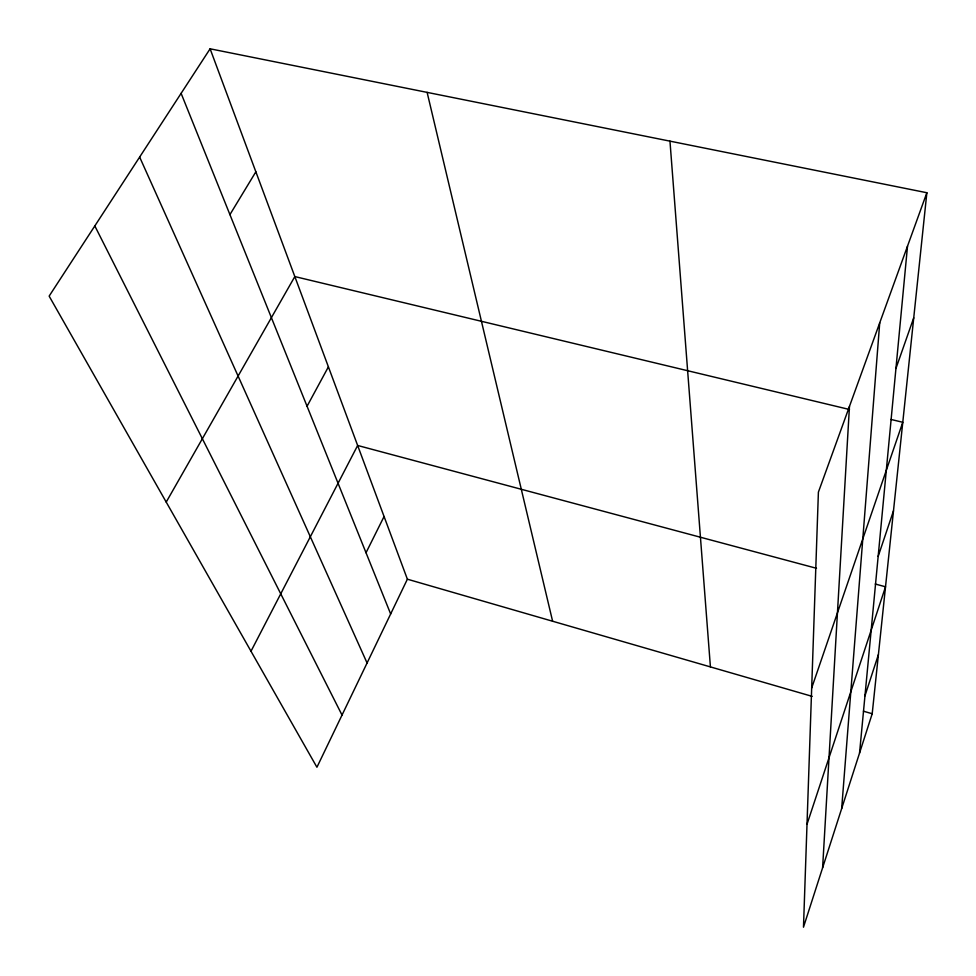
<?xml version="1.0" encoding="UTF-8"?>
<svg xmlns="http://www.w3.org/2000/svg" width="976" height="976" viewBox="0 0 976 976"><rect width="100%" height="100%" fill="white"/><g stroke="black" fill="none" stroke-linecap="round" stroke-linejoin="round"><path stroke-width="1.46" d="M822.609 867.762L849.462 406.394M841.666 808.579L879.718 322.873M859.551 753.033L907.521 246.111M926.858 192.736L818.4 492.136L803.48 927.2L872.202 713.737L926.858 192.736L210.108 48.8L49.142 296.118L316.932 767.246L407.382 579.195L210.108 48.8M864.968 695.827L878.412 654.579M807.006 824.293L885.525 586.783L875.24 584.026M878.156 556.43L893.491 510.802M811.678 688.019L902.776 422.279L890.942 419.436M895.944 368.477L913.731 317.822M366.024 552.733L384.068 516.511M250.991 651.236L357.643 445.471L816.497 568.3M307.062 406.248L328.4 366.854M166.213 502.091L294.825 276.574L849.498 409.505M229.921 214.622L255.858 171.813M407.382 579.195L812.178 696.364M863.418 711.199L872.202 713.737M94.818 225.932L342.027 715.079M139.641 157.063L367.074 662.985M181.109 93.342L390.656 613.953M427.122 92.378L552.611 621.236M669.963 141.142L710.418 666.913"/></g></svg>
